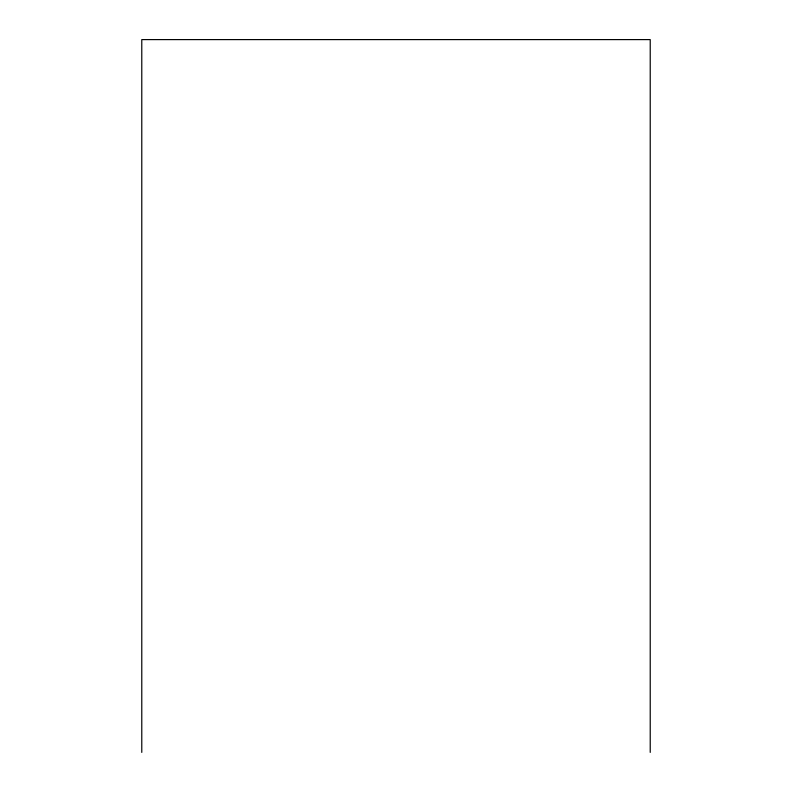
<?xml version="1.0" encoding="UTF-8"?>
<svg xmlns="http://www.w3.org/2000/svg" width="792" height="792" viewBox="0 0 792 792"><rect width="100%" height="100%" fill="white"/><g stroke="black" fill="none" stroke-linecap="round" stroke-linejoin="round"><path stroke-width="1.19" d="M650.222 752.4L650.222 39.6L141.778 39.6L141.778 752.4"/></g></svg>
